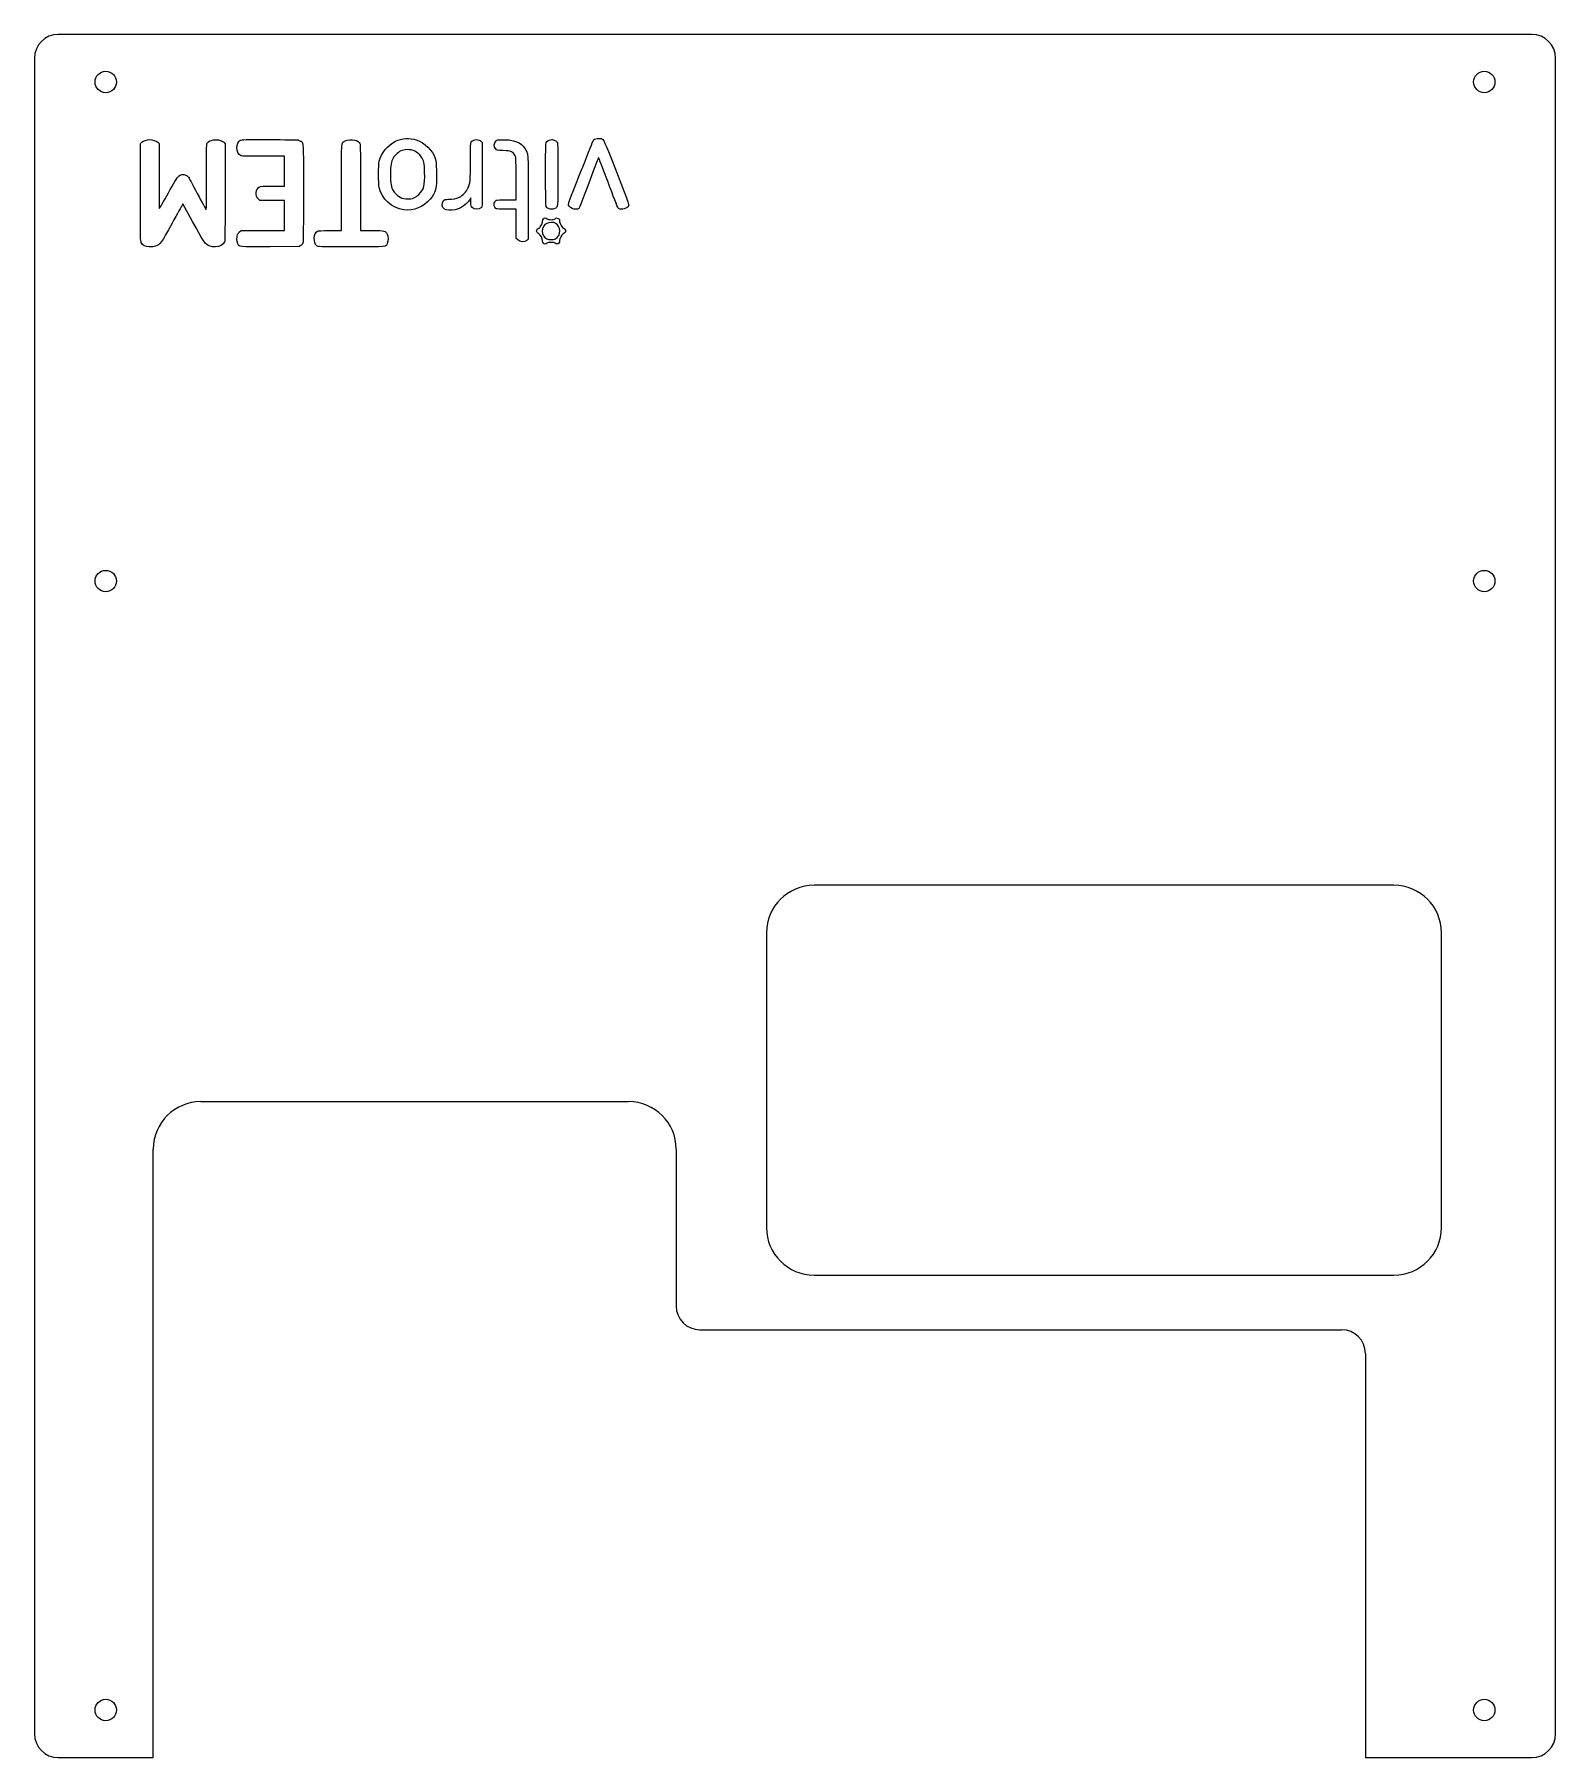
# Model space of a CAD drawing. Header units: millimetres. Extents: x 15 to 335, y -15 to 347.
import ezdxf

# ---------------------------------------------------------------- set-up
doc = ezdxf.new("R2010")
doc.units = ezdxf.units.MM

msp = doc.modelspace()

# ---------------------------------------------------------------- linework, layer by layer
at = {"color": 7, "linetype": 'Continuous', "lineweight": 25}
for p, q in [((330.19, 347.49), (20.19, 347.49)), ((15.19, 342.49), (15.19, -10.02)), ((335.19, -10.02), (335.19, 342.49)), ((37.48, 324.53), (37.75, 324.8)), ((37.48, 314.32), (37.48, 324.53)), ((41.12, 324.8), (41.39, 324.53)), ((41.39, 324.53), (41.39, 317.65)), ((55.08, 324.76), (55.29, 324.51)), ((55.29, 324.51), (55.29, 314.33)), ((70.63, 325.29), (70.63, 325.29)), ((82.57, 325.28), (82.57, 325.28)), ((109.18, 324.97), (109.39, 324.77)), ((109.39, 324.77), (109.39, 318.03)), ((67.77, 321.85), (63.32, 321.85)), ((67.77, 315.57), (67.77, 321.85)), ((65.24, 315.57), (67.77, 315.57)), ((116.55, 312.71), (116.52, 317.21)), ((46.41, 311.86), (46.25, 311.59)), ((48.43, 308.16), (46.41, 311.86)), ((62.61, 312.52), (62.29, 312.83)), ((67.77, 312.52), (62.61, 312.52)), ((67.77, 306.23), (67.77, 312.52)), ((79.77, 306.23), (79.77, 315.21)), ((83.77, 315.28), (83.77, 306.23)), ((107.01, 313.13), (106.69, 312.65)), ((107.01, 312.25), (107.01, 313.13)), ((114.54, 312.71), (116.55, 312.71)), ((119.06, 313.06), (119.06, 304.4)), ((116.54, 310.71), (114.53, 310.71)), ((116.54, 304.59), (116.54, 310.71)), ((58.34, 305.98), (58.64, 306.23)), ((58.64, 306.23), (67.77, 306.23)), ((77.39, 306.23), (79.77, 306.23)), ((83.77, 306.23), (86.21, 306.23)), ((116.85, 304.28), (116.54, 304.59)), ((70.88, 302.85), (64.74, 302.82)), ((71.24, 303.12), (70.88, 302.85)), ((119.06, 304.4), (118.84, 304.22)), ((301.19, 168.48), (179.19, 168.48)), ((169.19, 158.48), (169.19, 96.48)), ((311.19, 96.48), (311.19, 158.48)), ((50.19, 122.98), (140.19, 122.98)), ((40.19, -15.02), (40.19, 112.98)), ((150.19, 112.98), (150.19, 79.98)), ((179.19, 86.48), (301.19, 86.48)), ((155.19, 74.98), (290.19, 74.98)), ((295.19, 69.98), (295.19, -15.02)), ((20.19, -15.02), (40.19, -15.02)), ((295.19, -15.02), (330.19, -15.02))]:
    msp.add_line(p, q, dxfattribs=at)
for centre in [(30.19, 337.49), (320.19, 337.49), (30.19, 232.49), (320.19, 232.49), (30.19, -5.02), (320.19, -5.02)]:
    msp.add_circle(centre, 2.25, dxfattribs=at)
for centre, radius, start, end in [((20.19, 342.49), 5, 90, 180), ((330.19, 342.49), 5, 0, 90), ((179.19, 158.48), 10, 90, 180), ((301.19, 158.48), 10, 0, 90), ((50.19, 112.98), 10, 90, 180), ((140.19, 112.98), 10, 0, 90), ((179.19, 96.48), 10, 180, 270), ((301.19, 96.48), 10, 270, 0), ((155.19, 79.98), 5, 180, 270), ((290.19, 69.98), 5, 0, 90), ((20.19, -10.02), 5, 180, 270), ((330.19, -10.02), 5, 270, 0)]:
    msp.add_arc(centre, radius, start, end, dxfattribs=at)
for points in [[(37.75, 324.8), (38.06, 325.11), (38.84, 325.38), (39.43, 325.38)], [(39.43, 325.38), (40.02, 325.38), (40.81, 325.11), (41.12, 324.8)], [(51.39, 317.55), (51.39, 324.33), (51.39, 324.5), (51.58, 324.73)], [(51.58, 324.73), (52.01, 325.29), (53.42, 325.52), (54.34, 325.2)], [(54.34, 325.2), (54.63, 325.09), (54.96, 324.9), (55.08, 324.76)], [(58.53, 322.02), (57.53, 322.52), (57.5, 324.76), (58.49, 325.23)], [(58.49, 325.23), (58.76, 325.36), (59.56, 325.38), (64.59, 325.37)], [(64.59, 325.37), (67.78, 325.36), (70.5, 325.33), (70.63, 325.29)], [(70.63, 325.29), (70.76, 325.25), (71.01, 325.14), (71.17, 325.06)], [(71.17, 325.06), (71.81, 324.73), (71.77, 325.39), (71.77, 314.1)], [(79.77, 315.21), (79.77, 325.41), (79.71, 324.66), (80.56, 325.08)], [(80.56, 325.08), (81.07, 325.33), (81.98, 325.42), (82.57, 325.28)], [(82.57, 325.28), (83.08, 325.15), (83.53, 324.86), (83.66, 324.56)], [(83.66, 324.56), (83.74, 324.38), (83.77, 321.99), (83.77, 315.28)], [(87.72, 320.83), (88.07, 322.46), (89.55, 324.28), (91.15, 325.04)], [(92.23, 322.97), (91.6, 322.66), (90.84, 321.88), (90.49, 321.19)], [(91.15, 325.04), (92.42, 325.64), (94.17, 325.75), (95.51, 325.32)], [(93.58, 323.25), (92.92, 323.23), (92.65, 323.17), (92.23, 322.97)], [(96.56, 321.72), (95.66, 322.9), (94.87, 323.3), (93.58, 323.25)], [(95.51, 325.32), (97.26, 324.76), (98.94, 323.11), (99.51, 321.38)], [(106.92, 320.81), (106.92, 325.06), (106.9, 324.92), (107.52, 325.22)], [(107.52, 325.22), (107.89, 325.39), (108.37, 325.41), (108.73, 325.27)], [(108.73, 325.27), (108.86, 325.22), (109.06, 325.08), (109.18, 324.97)], [(112.23, 323.39), (111.81, 323.84), (111.84, 324.63), (112.29, 325.08)], [(113.74, 323.07), (112.51, 323.12), (112.49, 323.12), (112.23, 323.39)], [(112.29, 325.08), (112.53, 325.32), (112.59, 325.33), (113.66, 325.34)], [(113.66, 325.34), (114.27, 325.35), (115.02, 325.32), (115.31, 325.28)], [(115.52, 322.78), (115.07, 322.98), (114.81, 323.03), (113.74, 323.07)], [(115.31, 325.28), (117.19, 324.99), (118.44, 323.97), (118.88, 322.36)], [(116.27, 322.12), (116.1, 322.45), (115.94, 322.59), (115.52, 322.78)], [(122.73, 318.06), (122.73, 324.68), (122.73, 324.71), (122.93, 324.91)], [(122.93, 324.91), (123.18, 325.16), (123.69, 325.38), (124.04, 325.38)], [(124.04, 325.38), (124.18, 325.38), (124.48, 325.29), (124.69, 325.18)], [(124.69, 325.18), (124.91, 325.08), (125.13, 324.88), (125.19, 324.75)], [(125.19, 324.75), (125.27, 324.58), (125.3, 322.7), (125.3, 318.03)], [(127.52, 311.85), (127.55, 312.05), (131.7, 322.63), (132.55, 324.66)], [(132.55, 324.66), (132.7, 325.03), (132.92, 325.39), (133.03, 325.46)], [(133.03, 325.46), (133.24, 325.59), (134.07, 325.68), (134.4, 325.6)], [(134.4, 325.6), (134.89, 325.49), (134.99, 325.27), (137.64, 318.57)], [(63.32, 321.85), (59.27, 321.85), (58.83, 321.87), (58.53, 322.02)], [(87.72, 315.27), (87.53, 316.15), (87.53, 319.95), (87.72, 320.83)], [(90.49, 321.19), (90.16, 320.53), (90.04, 319.36), (90.09, 317.34)], [(97.27, 318.45), (97.22, 320.53), (97.12, 320.99), (96.56, 321.72)], [(99.51, 321.38), (99.7, 320.82), (99.72, 320.51), (99.75, 318.34)], [(106.39, 315.12), (106.87, 316.09), (106.91, 316.62), (106.92, 320.81)], [(116.52, 317.21), (116.49, 321.71), (116.49, 321.71), (116.27, 322.12)], [(118.88, 322.36), (119.05, 321.74), (119.06, 321.24), (119.06, 313.06)], [(132.96, 319.3), (130.41, 312.41), (129.87, 311.03), (129.68, 310.87)], [(133.87, 321.57), (133.83, 321.57), (133.42, 320.55), (132.96, 319.3)], [(135.86, 316.4), (134.8, 319.24), (133.9, 321.57), (133.87, 321.57)], [(41.39, 317.65), (41.39, 313.56), (41.42, 310.8), (41.47, 310.86)], [(43.38, 314.18), (44.38, 315.97), (45.32, 317.54), (45.48, 317.68)], [(45.48, 317.68), (45.87, 318.04), (46.48, 318.12), (47.02, 317.88)], [(47.02, 317.88), (47.25, 317.78), (47.48, 317.63), (47.54, 317.56)], [(47.54, 317.56), (47.6, 317.48), (48.45, 315.89), (49.44, 314.02)], [(51.32, 310.61), (51.36, 310.61), (51.39, 313.74), (51.39, 317.55)], [(62.29, 312.83), (61.56, 313.56), (61.68, 315.01), (62.51, 315.46)], [(62.51, 315.46), (62.64, 315.53), (63.52, 315.57), (65.24, 315.57)], [(90.09, 317.34), (90.14, 315.6), (90.26, 315.14), (90.87, 314.34)], [(96.05, 313.84), (97.14, 314.9), (97.34, 315.68), (97.27, 318.45)], [(99.75, 318.34), (99.8, 315.06), (99.62, 314.27), (98.45, 312.84)], [(109.39, 318.03), (109.39, 311.47), (109.39, 311.27), (109.21, 311.09)], [(123.36, 310.84), (122.69, 311.12), (122.73, 310.69), (122.73, 318.06)], [(125.3, 318.03), (125.3, 310.79), (125.33, 311.14), (124.64, 310.86)], [(137.96, 310.99), (137.86, 311.12), (136.92, 313.56), (135.86, 316.4)], [(137.64, 318.57), (140.49, 311.35), (140.45, 311.49), (139.89, 311.11)], [(37.67, 303.71), (37.48, 304.09), (37.48, 304.31), (37.48, 314.32)], [(41.47, 310.86), (41.52, 310.91), (42.38, 312.4), (43.38, 314.18)], [(49.44, 314.02), (50.43, 312.15), (51.28, 310.61), (51.32, 310.61)], [(55.29, 314.33), (55.29, 307.35), (55.26, 304.06), (55.19, 303.88)], [(71.77, 314.1), (71.77, 307.96), (71.74, 303.77), (71.68, 303.63)], [(92.92, 310.6), (90.37, 310.96), (88.23, 312.88), (87.72, 315.27)], [(90.87, 314.34), (91.62, 313.36), (92.56, 312.87), (93.73, 312.88)], [(98.45, 312.84), (97.1, 311.18), (94.95, 310.31), (92.92, 310.6)], [(93.73, 312.88), (94.68, 312.88), (95.36, 313.16), (96.05, 313.84)], [(101.43, 310.7), (100.85, 311.05), (100.77, 312.01), (101.26, 312.53)], [(101.26, 312.53), (101.51, 312.78), (101.58, 312.8), (102.26, 312.8)], [(102.26, 312.8), (103.24, 312.8), (103.9, 312.94), (104.6, 313.28)], [(106.69, 312.65), (106, 311.63), (104.82, 310.83), (103.69, 310.61)], [(104.6, 313.28), (105.29, 313.62), (106.02, 314.37), (106.39, 315.12)], [(107.28, 311.09), (107.03, 311.35), (107.01, 311.4), (107.01, 312.25)], [(111.87, 311.71), (111.87, 312.03), (112.11, 312.49), (112.34, 312.61)], [(112.34, 312.61), (112.45, 312.67), (113.34, 312.71), (114.54, 312.71)], [(129.68, 310.87), (129.05, 310.36), (127.39, 311.11), (127.52, 311.85)], [(46.25, 311.59), (46.16, 311.45), (45.22, 309.72), (44.14, 307.76)], [(51.39, 303.35), (50.83, 303.83), (50.66, 304.1), (48.43, 308.16)], [(103.69, 310.61), (102.83, 310.45), (101.77, 310.49), (101.43, 310.7)], [(109.21, 311.09), (108.73, 310.62), (107.76, 310.62), (107.28, 311.09)], [(112.34, 310.81), (112.11, 310.93), (111.87, 311.39), (111.87, 311.71)], [(114.53, 310.71), (113.34, 310.71), (112.45, 310.75), (112.34, 310.81)], [(121.75, 307.25), (122.01, 307.67), (122.09, 307.89), (122.08, 308.16)], [(122.08, 308.16), (122.06, 308.41), (122.11, 308.57), (122.25, 308.7)], [(122.25, 308.7), (122.49, 308.95), (122.73, 308.95), (123.04, 308.71)], [(123.04, 308.71), (123.22, 308.56), (123.43, 308.52), (123.87, 308.52)], [(124.64, 310.86), (124.16, 310.67), (123.78, 310.67), (123.36, 310.84)], [(123.87, 308.52), (124.32, 308.52), (124.52, 308.56), (124.7, 308.71)], [(124.7, 308.71), (124.97, 308.92), (125.05, 308.93), (125.36, 308.8)], [(125.36, 308.8), (125.6, 308.71), (125.7, 308.47), (125.67, 308.08)], [(138.59, 310.73), (138.23, 310.75), (138.09, 310.81), (137.96, 310.99)], [(139.89, 311.11), (139.46, 310.81), (139.07, 310.7), (138.59, 310.73)], [(44.14, 307.76), (41.92, 303.7), (41.56, 303.2), (40.65, 302.94)], [(57.95, 303.5), (57.73, 303.98), (57.71, 304.93), (57.91, 305.4)], [(57.91, 305.4), (57.99, 305.58), (58.18, 305.84), (58.34, 305.98)], [(74.59, 303), (73.81, 303.62), (73.9, 305.66), (74.73, 306.09)], [(74.73, 306.09), (74.95, 306.2), (75.47, 306.23), (77.39, 306.23)], [(86.21, 306.23), (88.98, 306.23), (89.05, 306.21), (89.39, 305.5)], [(89.39, 305.5), (89.64, 304.97), (89.65, 304.05), (89.4, 303.51)], [(120.82, 306.13), (120.82, 306.39), (121.08, 306.71), (121.29, 306.71)], [(121.33, 305.52), (120.96, 305.7), (120.82, 305.87), (120.82, 306.13)], [(121.29, 306.71), (121.35, 306.71), (121.56, 306.95), (121.75, 307.25)], [(122.08, 304.07), (122.11, 304.44), (121.63, 305.37), (121.33, 305.52)], [(122.96, 307.75), (122.4, 307.48), (121.99, 306.76), (122.01, 306.09)], [(122.01, 306.09), (122.03, 305.43), (122.42, 304.78), (122.96, 304.52)], [(124.69, 307.84), (124.57, 308.03), (123.4, 307.96), (122.96, 307.75)], [(122.96, 304.52), (123.49, 304.26), (124.25, 304.26), (124.79, 304.52)], [(124.97, 307.66), (124.85, 307.71), (124.72, 307.79), (124.69, 307.84)], [(124.79, 304.52), (125.35, 304.79), (125.75, 305.51), (125.73, 306.18)], [(125.73, 306.18), (125.71, 306.74), (125.3, 307.53), (124.97, 307.66)], [(125.67, 308.08), (125.64, 307.76), (126.27, 306.71), (126.48, 306.71)], [(126.42, 305.52), (126.09, 305.36), (125.65, 304.52), (125.67, 304.12)], [(126.92, 306.12), (126.92, 305.87), (126.78, 305.7), (126.42, 305.52)], [(126.48, 306.71), (126.68, 306.71), (126.92, 306.38), (126.92, 306.12)], [(39.35, 302.82), (38.43, 302.86), (37.97, 303.1), (37.67, 303.71)], [(40.65, 302.94), (40.3, 302.83), (39.88, 302.8), (39.35, 302.82)], [(53.24, 302.8), (52.32, 302.8), (51.87, 302.94), (51.39, 303.35)], [(55.19, 303.88), (54.92, 303.17), (54.26, 302.8), (53.24, 302.8)], [(64.74, 302.82), (57.85, 302.8), (58.29, 302.75), (57.95, 303.5)], [(71.68, 303.63), (71.63, 303.5), (71.43, 303.27), (71.24, 303.12)], [(81.81, 302.8), (74.89, 302.8), (74.84, 302.8), (74.59, 303)], [(89.4, 303.51), (89.06, 302.75), (89.61, 302.8), (81.81, 302.8)], [(118.84, 304.22), (118.26, 303.75), (117.35, 303.78), (116.85, 304.28)], [(122.25, 303.57), (122.11, 303.7), (122.06, 303.87), (122.08, 304.07)], [(123.04, 303.56), (122.73, 303.32), (122.49, 303.32), (122.25, 303.57)], [(123.87, 303.75), (123.43, 303.75), (123.22, 303.71), (123.04, 303.56)], [(124.7, 303.56), (124.52, 303.71), (124.32, 303.75), (123.87, 303.75)], [(125.5, 303.57), (125.25, 303.32), (125.01, 303.32), (124.7, 303.56)], [(125.67, 304.12), (125.68, 303.87), (125.63, 303.7), (125.5, 303.57)]]:
    msp.add_open_spline(points, degree=3, dxfattribs=at)

doc.saveas('drawing.dxf')
